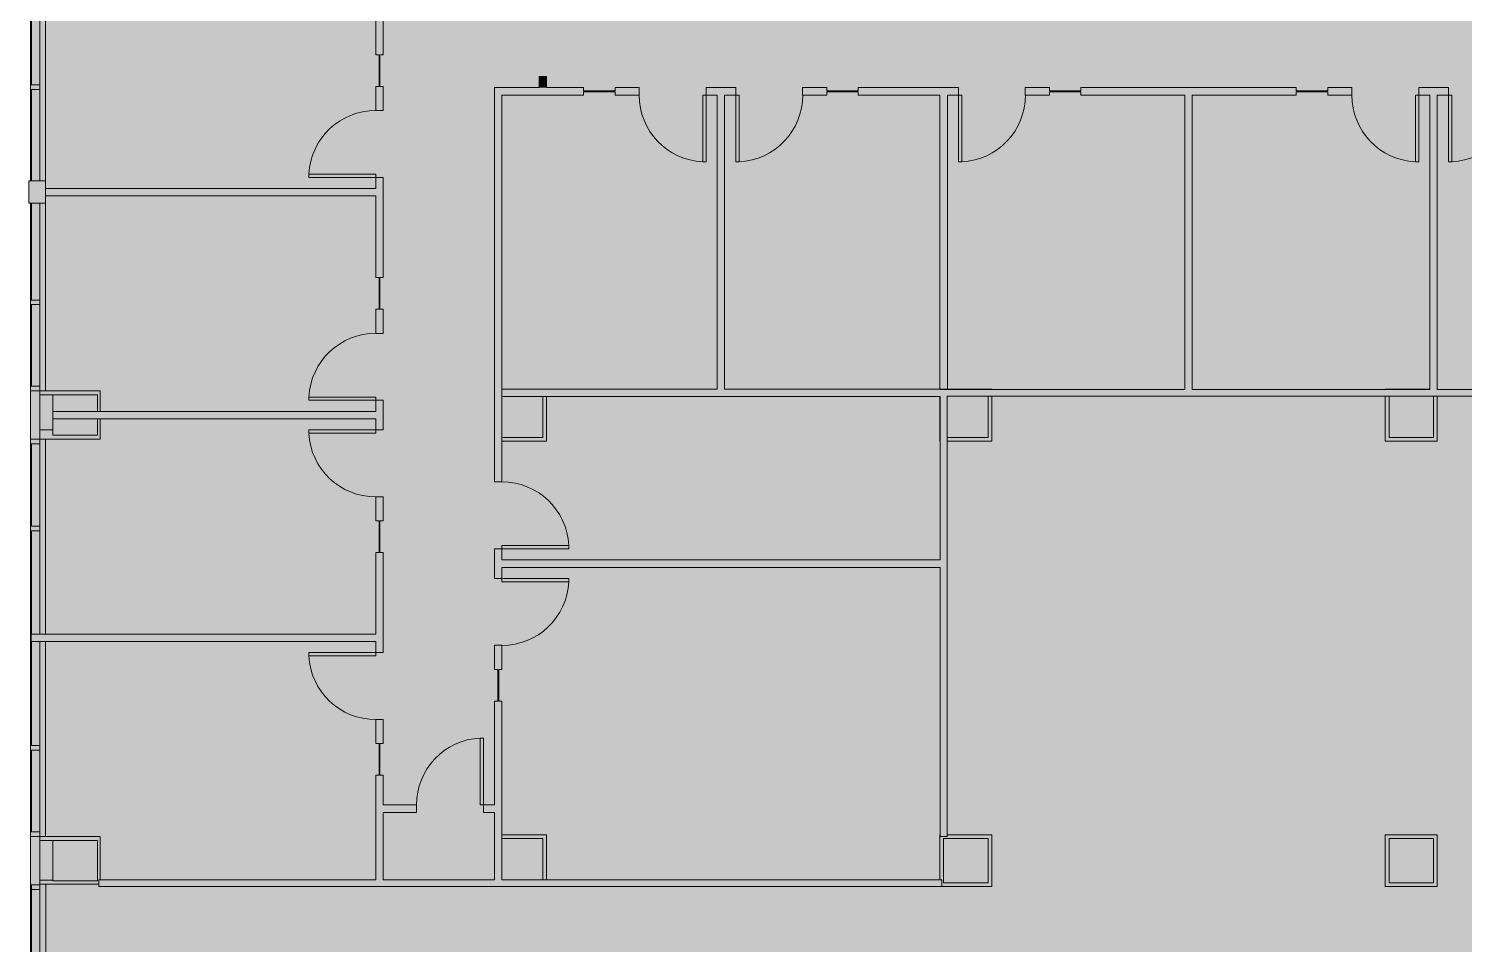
# Model space of a CAD drawing. Header units: inches. Extents: x 41 to 2820, y 110 to 1753.
# Drawn here: x 299 to 1072, y 723 to 1216 of the extents above; entities that cross this region are included whole.
import ezdxf

# ---------------------------------------------------------------- set-up
doc = ezdxf.new("R2010")
doc.units = ezdxf.units.IN
doc.header["$MEASUREMENT"] = 0
for name, color, linetype, lineweight in [('820 1st St NE_04_Clean_dwg', 8, 'Continuous', 9), ('A-DETL-GENF', 92, 'Continuous', 9), ('A-DOOR', 31, 'Continuous', 13), ('A-WALL', 113, 'Continuous', 13), ('A-WALL-PATT', 111, 'Continuous', 13), ('I-WALL', 2, 'Continuous', 13), ('IRF-COLUMN', 7, 'Continuous', 9), ('IRF-COLUMN-HATCH', 7, 'Continuous', 9), ('IRF-WALL-FULL-HT', 7, 'Continuous', 9), ('IRF-WALL-FULL-HT-HATCH', 7, 'Continuous', 9), ('IRF-WINDOW', 7, 'Continuous', 9)]:
    doc.layers.add(name, color=color, linetype=linetype, lineweight=lineweight)

# ---------------------------------------------------------------- blocks, each defined once
blk = doc.blocks.new('Single-Flush - 36_ x 96_-2566536-New Construction - Partition Plan')
at = {"layer": 'A-DOOR', "color": 250, "lineweight": 20}
for p, q in [((16.25, -2), (16.25, -38.02)), ((18, -2), (16.25, -2)), ((18, -2), (18, -38.02)), ((18, -38.02), (16.25, -38.02))]:
    blk.add_line(p, q, dxfattribs=at)
at = {"layer": 'A-DOOR', "lineweight": 9}
blk.add_arc((18, -2), 36.07, 180, 267.21884, dxfattribs=at)
blk = doc.blocks.new('Single-Flush - 36_ x 96_-2566598-New Construction - Partition Plan')
at = {"layer": 'A-DOOR', "color": 250, "lineweight": 20}
for p, q in [((16.25, 2), (16.25, 38.02)), ((18, 38.02), (16.25, 38.02)), ((18, 2), (18, 38.02)), ((18, 2), (16.25, 2))]:
    blk.add_line(p, q, dxfattribs=at)
at = {"layer": 'A-DOOR', "lineweight": 9}
blk.add_arc((18, 2), 36.07, 92.78116, 180, dxfattribs=at)
blk = doc.blocks.new('820 1st St NE_04_Clean_dwg-2391440-New Construction - Partition Plan')
at = {"layer": 'IRF-COLUMN-HATCH'}
h = blk.add_hatch(color=256, dxfattribs=at)
h.paths.add_polyline_path([(-1063.59, 997.21), (-1063.59, 1006.07), (-1087.59, 1006.07), (-1087.59, 997.21), (-1075.59, 997.21)], flags=0)
h.paths.add_polyline_path([(-1087.59, 1010.07), (-1063.59, 1010.07), (-1063.59, 1018.92), (-1087.59, 1018.92)], flags=0)
for points in [[(-823.59, 996.07), (-823.59, 1018.07), (-845.59, 1018.07), (-845.59, 996.07)], [(-583.59, 996.07), (-583.59, 1018.19), (-605.71, 1018.19), (-605.71, 996.07)], [(-343.59, 996.07), (-343.59, 1018.19), (-367.59, 1018.19), (-367.59, 996.07), (-345.59, 996.07)], [(-1075.59, 757.21), (-1063.59, 757.21), (-1063.59, 778.92), (-1087.59, 778.92), (-1087.59, 757.21)], [(-845.59, 757.82), (-823.59, 757.82), (-823.59, 780.07), (-845.59, 780.07), (-845.59, 758.07)], [(-607.59, 756.07), (-583.59, 756.07), (-583.59, 780.07), (-607.59, 780.07), (-607.59, 757.82)], [(-367.59, 756.07), (-343.59, 756.07), (-343.59, 780.07), (-367.59, 780.07), (-367.59, 756.49)]]:
    blk.add_hatch(color=256, dxfattribs=at).paths.add_polyline_path(points, flags=0)
at = {"layer": 'IRF-WALL-FULL-HT-HATCH'}
for points in [[(-1099.31, 1122.3), (-1091.59, 1122.3), (-1091.59, 1134.3), (-1100.59, 1134.3), (-1100.59, 1122.3), (-1099.59, 1122.3)], [(-1099.34, 995.07), (-1094.59, 995.07), (-1094.59, 1021.17), (-1099.59, 1021.17), (-1099.59, 995.07)], [(-1063.59, 1018.92), (-1062.09, 1018.92), (-1062.09, 1021.17), (-1094.59, 1021.17), (-1094.59, 1018.92), (-1087.59, 1018.92)], [(-845.59, 994.07), (-821.59, 994.07), (-821.59, 1018.07), (-823.59, 1018.07), (-823.59, 996.07), (-845.59, 996.07), (-845.59, 994.37)], [(-821.88, 757.82), (-821.59, 757.82), (-821.59, 782.07), (-845.59, 782.07), (-845.59, 780.07), (-823.59, 780.07), (-823.59, 757.82)], [(-1099.59, 755.07), (-1094.59, 755.07), (-1094.59, 781.17), (-1099.59, 781.17), (-1099.59, 755.32)], [(-1063.85, 755.32), (-1062.84, 755.32), (-1062.84, 757.82), (-1062.09, 757.82), (-1062.09, 781.17), (-1094.59, 781.17), (-1094.59, 778.92), (-1063.59, 778.92), (-1063.59, 757.21), (-1087.59, 757.21), (-1087.59, 757.57), (-1094.59, 757.57), (-1094.59, 755.32), (-1075.59, 755.32)]]:
    blk.add_hatch(color=256, dxfattribs=at).paths.add_polyline_path(points, flags=0)
h = blk.add_hatch(color=256, dxfattribs=at)
h.paths.add_polyline_path([(-583.59, 994.07), (-581.59, 994.07), (-581.59, 1018.19), (-583.59, 1018.19), (-583.59, 996.07), (-605.71, 996.07), (-605.71, 994.07)], flags=0)
h.paths.add_polyline_path([(-609.46, 994.07), (-609.46, 1018.07), (-609.59, 1018.07), (-609.59, 994.07)], flags=0)
h.paths.add_polyline_path([(-605.59, 1021.94), (-581.59, 1021.94), (-581.59, 1022.07), (-609.46, 1022.06), (-609.46, 1021.94), (-605.71, 1021.94)], flags=0)
h = blk.add_hatch(color=256, dxfattribs=at)
h.paths.add_polyline_path([(-357.59, 994.07), (-341.59, 994.07), (-341.59, 1018.19), (-343.59, 1018.19), (-343.59, 996.07), (-367.59, 996.07), (-367.59, 1018.19), (-369.59, 1018.19), (-369.59, 994.07), (-367.59, 994.07)], flags=0)
h.paths.add_polyline_path([(-367.59, 1021.94), (-345.59, 1021.94), (-345.59, 1022.07), (-369.59, 1022.07), (-369.59, 1021.94), (-367.96, 1021.94)], flags=0)
h = blk.add_hatch(color=256, dxfattribs=at)
h.paths.add_polyline_path([(-1082.34, 995.07), (-1062.09, 995.07), (-1062.09, 1006.07), (-1063.59, 1006.07), (-1063.59, 997.21), (-1087.59, 997.21), (-1087.59, 1000.07), (-1094.59, 1000.07), (-1094.59, 995.07), (-1087.59, 995.07)], flags=0)
h.paths.add_polyline_path([(-1062.09, 1010.07), (-1062.09, 1018.92), (-1063.59, 1018.92), (-1063.59, 1010.07), (-1062.36, 1010.07)], flags=0)
h = blk.add_hatch(color=256, dxfattribs=at)
h.paths.add_polyline_path([(-608.59, 754.07), (-581.59, 754.07), (-581.59, 782.07), (-605.71, 782.07), (-605.71, 781.07), (-609.46, 781.07), (-609.46, 782.07), (-609.59, 782.07), (-609.59, 757.82), (-608.59, 757.82), (-608.59, 754.14)], flags=0)
h.paths.add_polyline_path([(-605.07, 756.07), (-607.59, 756.07), (-607.59, 780.07), (-583.59, 780.07), (-583.59, 756.07)], flags=0)
h = blk.add_hatch(color=256, dxfattribs=at)
h.paths.add_polyline_path([(-369.59, 754.07), (-341.59, 754.07), (-341.59, 782.07), (-369.59, 782.07), (-369.59, 756.07)], flags=0)
h.paths.add_polyline_path([(-343.59, 756.07), (-367.59, 756.07), (-367.59, 780.07), (-343.59, 780.07), (-343.59, 756.49)], flags=0)
at = {"layer": 'IRF-COLUMN'}
for p, q in [((-1063.59, 1010.07), (-1063.59, 1018.92)), ((-367.59, 1018.19), (-367.59, 996.07))]:
    blk.add_line(p, q, dxfattribs=at)
at = {"layer": 'IRF-COLUMN', "flags": 128}
for points in [[(-1063.59, 1018.92), (-1087.59, 1018.92), (-1087.59, 1010.07)], [(-845.59, 996.07), (-823.59, 996.07), (-823.59, 1018.07)], [(-605.71, 996.07), (-583.59, 996.07), (-583.59, 1018.19)], [(-367.59, 996.07), (-343.59, 996.07), (-343.59, 1018.19)], [(-1087.59, 1006.07), (-1087.59, 997.21), (-1063.59, 997.21), (-1063.59, 1006.07)], [(-823.59, 757.82), (-823.59, 780.07), (-845.59, 780.07)]]:
    blk.add_lwpolyline(points, dxfattribs=at)
for points in [[(-1087.59, 778.92), (-1087.59, 757.21), (-1063.59, 757.21), (-1063.59, 778.92)], [(-607.59, 756.07), (-583.59, 756.07), (-583.59, 780.07), (-607.59, 780.07)], [(-367.59, 756.07), (-343.59, 756.07), (-343.59, 780.07), (-367.59, 780.07)]]:
    blk.add_lwpolyline(points, close=True, dxfattribs=at)
at = {"layer": 'IRF-WALL-FULL-HT'}
for p, q in [((-1096.84, 1122.3), (-1097.34, 1122.3)), ((-1094.59, 995.07), (-1094.59, 1021.17)), ((-1062.09, 1010.07), (-1062.09, 1021.17)), ((-581.59, 1022.07), (-605.59, 1022.07)), ((-581.59, 1021.94), (-581.59, 1022.07)), ((-1094.59, 1018.92), (-1087.59, 1018.92)), ((-1087.59, 1000.07), (-1094.59, 1000.07)), ((-821.59, 782.07), (-845.59, 782.07)), ((-821.59, 757.82), (-821.59, 782.07)), ((-581.59, 782.07), (-605.71, 782.07)), ((-1094.59, 778.92), (-1087.59, 778.92)), ((-1087.59, 757.57), (-1094.59, 757.57)), ((-1094.59, 755.32), (-1062.84, 755.32))]:
    blk.add_line(p, q, dxfattribs=at)
at = {"layer": 'IRF-WALL-FULL-HT', "flags": 128}
for points in [[(-1100.59, 1134.3), (-1100.59, 1122.3), (-1091.59, 1122.3), (-1091.59, 1126.12)], [(-1091.59, 1130.12), (-1091.59, 1134.3), (-1100.59, 1134.3)], [(-1062.09, 1021.17), (-1099.59, 1021.17), (-1099.59, 995.07), (-1075.59, 995.07), (-1062.09, 995.07), (-1062.09, 1006.07)], [(-345.59, 1022.07), (-369.59, 1022.07), (-369.59, 1021.94)], [(-845.59, 994.07), (-821.59, 994.07), (-821.59, 1018.07)], [(-609.59, 1018.07), (-609.59, 994.07), (-609.46, 994.07)], [(-605.71, 994.07), (-581.59, 994.07), (-581.59, 1018.19)], [(-369.59, 1018.19), (-369.59, 994.07), (-341.59, 994.07), (-341.59, 1018.19)], [(-609.46, 782.07), (-609.59, 782.07), (-609.59, 757.82)], [(-608.59, 754.07), (-581.59, 754.07), (-581.59, 782.07)], [(-1062.09, 757.82), (-1062.09, 781.17), (-1099.59, 781.17), (-1099.59, 755.07), (-1094.59, 755.07), (-1094.59, 780.05), (-1094.59, 781.17)]]:
    blk.add_lwpolyline(points, dxfattribs=at)
blk.add_lwpolyline([(-341.59, 782.07), (-369.59, 782.07), (-369.59, 754.07), (-341.59, 754.07)], close=True, dxfattribs=at)
at = {"layer": 'IRF-WINDOW'}
for p, q in [((-1099.08, 1232.57), (-1099.08, 1186.04)), ((-1091.59, 1130.12), (-1091.59, 1235.07)), ((-1099.08, 1183.54), (-1099.08, 1134.3)), ((-1097.34, 1186.04), (-1096.84, 1186.04)), ((-1096.84, 1183.54), (-1097.34, 1183.54)), ((-1099.08, 1122.3), (-1099.08, 1070.07)), ((-1094.59, 1023.67), (-1094.59, 1122.3)), ((-1091.59, 1021.17), (-1091.59, 1126.12)), ((-1099.08, 1067.57), (-1099.08, 1023.67)), ((-1097.34, 1070.07), (-1096.84, 1070.07)), ((-1096.84, 1067.57), (-1097.34, 1067.57)), ((-1097.34, 1023.67), (-1096.84, 1023.67)), ((-1099.08, 992.57), (-1099.08, 948.32)), ((-1096.84, 992.57), (-1097.34, 992.57)), ((-1091.59, 890.12), (-1091.59, 995.07)), ((-1097.34, 948.32), (-1096.84, 948.32)), ((-1096.84, 945.82), (-1097.34, 945.82)), ((-1099.08, 886.12), (-1099.08, 830.07)), ((-1094.59, 830.07), (-1094.59, 886.12)), ((-1091.59, 781.17), (-1091.59, 886.12)), ((-1097.34, 830.07), (-1096.84, 830.07)), ((-1099.08, 827.57), (-1099.08, 783.67)), ((-1096.84, 827.57), (-1097.34, 827.57)), ((-1094.59, 783.67), (-1094.59, 827.57)), ((-1097.34, 783.67), (-1096.84, 783.67)), ((-1099.59, 752.57), (-1094.59, 752.57)), ((-1099.09, 708.32), (-1099.09, 755.07)), ((-1091.31, 540.51), (-1091.31, 755.32))]:
    blk.add_line(p, q, dxfattribs=at)
at = {"layer": 'IRF-WINDOW', "flags": 128}
for points in [[(-1099.59, 1134.3), (-1099.59, 1232.57), (-1099.59, 1235.07)], [(-1094.59, 1134.3), (-1094.59, 1232.57), (-1099.59, 1232.57)], [(-1099.59, 1023.67), (-1099.59, 1021.17), (-1094.59, 1021.17), (-1094.59, 1023.67), (-1099.59, 1023.67), (-1099.59, 1122.3)], [(-1094.59, 992.57), (-1094.59, 995.07), (-1099.59, 995.07), (-1099.59, 992.57), (-1099.59, 948.32), (-1099.59, 945.82), (-1094.59, 945.82), (-1094.59, 948.32), (-1099.59, 948.32)], [(-1094.59, 948.32), (-1094.59, 992.57), (-1099.59, 992.57)], [(-1099.59, 830.07), (-1094.59, 830.07), (-1094.59, 827.57), (-1099.59, 827.57), (-1099.59, 830.07), (-1099.59, 894.3), (-1099.59, 945.82)], [(-1099.08, 945.82), (-1099.08, 894.3), (-1099.08, 890.12)], [(-1094.59, 890.12), (-1094.59, 894.3), (-1094.59, 945.82)], [(-1099.59, 783.67), (-1099.59, 781.17), (-1094.59, 781.17), (-1094.59, 783.67), (-1099.59, 783.67), (-1099.59, 827.57)], [(-1094.59, 654.3), (-1094.59, 755.07), (-1099.59, 755.07), (-1099.59, 654.3)]]:
    blk.add_lwpolyline(points, dxfattribs=at)
for points in [[(-1099.59, 1186.04), (-1099.59, 1183.54), (-1094.59, 1183.54), (-1094.59, 1186.04)], [(-1099.59, 1070.07), (-1099.59, 1067.57), (-1094.59, 1067.57), (-1094.59, 1070.07)]]:
    blk.add_lwpolyline(points, close=True, dxfattribs=at)

msp = doc.modelspace()

# ---------------------------------------------------------------- hatches: boundary and pattern name
at = {"layer": 'A-DETL-GENF'}
h = msp.add_hatch(color=9, dxfattribs=at)
h.paths.add_polyline_path([(1003.29, 111.26), (1030.62, 111.26), (1030.62, 149.72), (1041.75, 149.72), (1041.75, 514.07), (1027.75, 514.07), (1027.75, 546.01), (1041.75, 546.01), (1041.75, 695.99), (1329.75, 695.99), (1329.75, 756.49), (1208.75, 756.49), (1208.75, 764.49), (1184.75, 764.49), (1184.75, 756.49), (1166.3, 756.49), (1166.3, 776.24), (1199.8, 776.24), (1199.8, 865.24), (1172.8, 865.24), (1172.8, 1018.19), (1057.75, 1018.19), (1057.75, 994.07), (1029.75, 994.07), (1029.75, 1018.19), (817.75, 1018.19), (817.75, 994.07), (793.62, 994.07), (793.62, 782.07), (817.75, 782.07), (817.75, 754.07), (336.5, 754.07), (336.5, 755.32), (304.75, 755.32), (304.75, 755.07), (300.02, 755.07), (300.02, 540.51), (327.23, 540.51), (342.96, 524.78), (316.75, 498.57), (314.7, 500.62), (314.7, 458.62), (501.2, 272.12), (538.2, 272.12), (534.92, 275.4), (563.63, 304.11), (577.51, 290.23), (577.51, 258.66), (551.66, 258.66), (551.8, 258.52), (790.78, 258.52), (790.78, 300.82), (817, 300.82), (817, 259.53), (806.39, 248.93), (944.06, 111.26), (1000.65, 111.26)], flags=0)
h.paths.add_polyline_path([(806.39, 256), (812, 261.6), (812, 276.07), (795.78, 276.07), (795.78, 263.52), (798.87, 263.52), (804.26, 258.13)], flags=0)
h.paths.add_polyline_path([(551.75, 265.64), (551.75, 285.15), (541.99, 275.4), (550.93, 266.46)], flags=0)
h.paths.add_polyline_path([(563.63, 286.82), (573.85, 286.82), (563.63, 297.04), (553.41, 286.82), (555.65, 286.82)], flags=0)
h.paths.add_polyline_path([(316.75, 505.64), (327.17, 516.07), (306.32, 516.07), (314.98, 507.41)], flags=0)
h.paths.add_polyline_path([(577.51, 514.07), (549.75, 514.07), (549.75, 542.07), (577.75, 542.07), (577.75, 514.07)], flags=0)
h.paths.add_polyline_path([(796.8, 516.07), (787.75, 516.07), (787.75, 546.07), (851.75, 546.07), (851.75, 516.07), (814.75, 516.07)], flags=0)
h.paths.add_polyline_path([(327.75, 516.64), (335.89, 524.78), (327.75, 532.92), (327.75, 522.05)], flags=0)
h.paths.add_polyline_path([(831.56, 519.07), (848.75, 519.07), (848.75, 543.07), (790.75, 543.07), (790.75, 519.07), (794.53, 519.07), (794.53, 540.07), (815.75, 540.07), (815.75, 519.07), (824.75, 519.07)], flags=0)
h.paths.add_polyline_path([(1029.75, 754.07), (1029.75, 782.07), (1057.75, 782.07), (1057.75, 754.07), (1031.75, 754.07)], flags=0)
h.paths.add_polyline_path([(2087.15, 755.49), (2099.75, 755.49), (2099.75, 764.49), (2075.75, 764.49), (2075.75, 755.49), (2085.82, 755.49)], flags=0)
h.paths.add_polyline_path([(2057.75, 755.49), (2057.75, 763.49), (2071.75, 763.49), (2071.75, 768.49), (2104.75, 768.49), (2104.75, 965.49), (2019.75, 965.49), (2019.75, 763.49), (2021.75, 763.49), (2021.75, 755.49)], flags=0)
h.paths.add_polyline_path([(1993.5, 755.49), (2005.75, 755.49), (2005.75, 760.49), (2011.75, 760.49), (2011.75, 947.23), (1991.75, 947.23), (1991.75, 971.23), (2011.75, 971.23), (2011.75, 1012.49), (1821.75, 1012.49), (1821.75, 816.07), (1963.75, 816.07), (1963.75, 760.49), (1969.75, 760.49), (1969.75, 755.49), (1989.75, 755.49)], flags=0)
h.paths.add_polyline_path([(1895.75, 755.49), (1895.75, 760.49), (1958.75, 760.49), (1958.75, 811.07), (1821.75, 811.07), (1821.75, 760.49), (1859.75, 760.49), (1859.75, 755.49)], flags=0)
h.paths.add_polyline_path([(1431.8, 756.49), (1431.8, 762.49), (1434.8, 762.49), (1434.8, 780.49), (1463, 780.49), (1463, 874.6), (1374.8, 874.6), (1374.8, 898.6), (1346.8, 898.6), (1346.8, 924.6), (1230.8, 924.6), (1230.8, 892.6), (1214.75, 892.6), (1214.75, 783.49), (1253.75, 783.49), (1253.75, 775.49), (1379.75, 775.49), (1379.75, 837.07), (1385.75, 837.07), (1385.75, 762.49), (1395.8, 762.49), (1395.8, 756.49)], flags=0)
h.paths.add_polyline_path([(1440.8, 756.49), (1463, 756.49), (1463, 774.49), (1440.8, 774.49), (1440.8, 762.49)], flags=0)
h.paths.add_polyline_path([(311.75, 757.57), (311.75, 778.92), (304.75, 778.92), (304.75, 757.57)], flags=0)
h.paths.add_polyline_path([(577.75, 757.82), (789.75, 757.82), (789.75, 782.07), (789.87, 782.07), (789.87, 926.07), (553.75, 926.07), (553.75, 920.07), (549.75, 920.07), (549.75, 936.07), (553.75, 936.07), (553.75, 930.07), (789.87, 930.07), (789.87, 994.07), (789.75, 994.07), (789.75, 1018.07), (577.75, 1018.07), (577.75, 994.07), (553.75, 994.07), (553.75, 972.07), (549.75, 972.07), (549.75, 1184.49), (573.75, 1184.49), (573.75, 1190.49), (577.75, 1190.49), (577.75, 1184.49), (597.75, 1184.49), (597.75, 1182.74), (614.75, 1182.74), (614.75, 1184.49), (627.75, 1184.49), (627.75, 1180.49), (614.75, 1180.49), (614.75, 1182.24), (597.75, 1182.24), (597.75, 1180.49), (553.75, 1180.49), (553.75, 1022.07), (669.75, 1022.07), (669.75, 1180.49), (663.75, 1180.49), (663.75, 1184.49), (679.75, 1184.49), (679.75, 1180.49), (673.75, 1180.49), (673.75, 1022.07), (789.75, 1022.07), (789.75, 1180.49), (745.75, 1180.49), (745.75, 1182.24), (728.75, 1182.24), (728.75, 1180.49), (715.75, 1180.49), (715.75, 1184.49), (728.75, 1184.49), (728.75, 1182.74), (745.75, 1182.74), (745.75, 1184.49), (799.75, 1184.49), (799.75, 1180.49), (793.75, 1180.49), (793.75, 1022.07), (817.75, 1022.07), (817.75, 1021.94), (921.75, 1021.94), (921.75, 1180.49), (865.75, 1180.49), (865.75, 1182.24), (848.75, 1182.24), (848.75, 1180.49), (835.75, 1180.49), (835.75, 1184.49), (848.75, 1184.49), (848.75, 1182.74), (865.75, 1182.74), (865.75, 1184.49), (981.75, 1184.49), (981.75, 1182.74), (998.75, 1182.74), (998.75, 1184.49), (1011.75, 1184.49), (1011.75, 1180.49), (998.75, 1180.49), (998.75, 1182.24), (981.75, 1182.24), (981.75, 1180.49), (925.75, 1180.49), (925.75, 1021.94), (1029.75, 1021.94), (1029.75, 1022.07), (1053.75, 1022.07), (1053.75, 1180.49), (1047.75, 1180.49), (1047.75, 1184.49), (1063.75, 1184.49), (1063.75, 1180.49), (1057.75, 1180.49), (1057.75, 1021.94), (1172.8, 1021.94), (1172.8, 1180.49), (1129.75, 1180.49), (1129.75, 1182.24), (1112.75, 1182.24), (1112.75, 1180.49), (1099.75, 1180.49), (1099.75, 1184.49), (1112.75, 1184.49), (1112.75, 1182.74), (1129.75, 1182.74), (1129.75, 1184.49), (1172.8, 1184.49), (1172.83, 1260.49), (1269.75, 1260.49), (1269.75, 1405.07), (1293.75, 1405.07), (1293.75, 1472.07), (1269.75, 1472.07), (1269.75, 1502.07), (1297.75, 1502.07), (1297.75, 1405.07), (1327.75, 1405.07), (1327.75, 1401.07), (1273.75, 1401.07), (1273.75, 1260.49), (1369.75, 1260.49), (1369.75, 1401.07), (1363.75, 1401.07), (1363.75, 1405.07), (1369.75, 1405.07), (1369.75, 1456.07), (1373.75, 1456.07), (1373.75, 1381.28), (1532.6, 1381.28), (1532.6, 1474.07), (1509.75, 1474.07), (1509.75, 1498.07), (1373.75, 1498.07), (1373.75, 1492.07), (1369.75, 1492.07), (1369.75, 1502.07), (1532.6, 1502.07), (1532.6, 1562.07), (1526.6, 1562.07), (1526.6, 1566.07), (1532.6, 1566.07), (1532.6, 1715.07), (1510.6, 1715.07), (1510.6, 1747.07), (1510.77, 1747.07), (1510.77, 1752.07), (1409.72, 1752.07), (1409.72, 1746.07), (1397.72, 1746.07), (1397.72, 1752.07), (1295.89, 1752.07), (1295.86, 1724.32), (1283.35, 1711.8), (1282.91, 1712.16), (1281.75, 1713.4), (1281.75, 1566.07), (1329.72, 1566.07), (1329.72, 1564.32), (1346.72, 1564.32), (1346.72, 1566.07), (1359.72, 1566.07), (1359.72, 1562.07), (1346.72, 1562.07), (1346.72, 1563.82), (1329.72, 1563.82), (1329.72, 1562.07), (1277.75, 1562.07), (1277.75, 1715.07), (1280.08, 1715.07), (1259.05, 1736.09), (1196.82, 1673.86), (1202.48, 1668.2), (1193.99, 1659.72), (1188.33, 1665.38), (1119.04, 1596.08), (1124.69, 1590.42), (1116.21, 1581.94), (1110.55, 1587.59), (1051.16, 1528.2), (1054.69, 1524.66), (1044.79, 1514.76), (1062.8, 1496.75), (1062.8, 1473.07), (1029.77, 1473.07), (1029.77, 1260.49), (1057.75, 1260.49), (1057.75, 1232.49), (1025.77, 1232.49), (1025.77, 1311.07), (988.75, 1311.07), (988.75, 1312.82), (971.75, 1312.82), (971.75, 1311.07), (958.75, 1311.07), (958.75, 1315.07), (971.75, 1315.07), (971.75, 1313.32), (988.75, 1313.32), (988.75, 1315.07), (1025.77, 1315.07), (1025.77, 1507.07), (1012.75, 1507.07), (1012.75, 1511.57), (920.75, 1511.57), (920.75, 1504.07), (916.75, 1504.07), (916.75, 1315.07), (922.75, 1315.07), (922.75, 1311.07), (877.6, 1311.07), (877.6, 1312.82), (860.6, 1312.82), (860.6, 1311.07), (847.6, 1311.07), (847.6, 1315.07), (860.6, 1315.07), (860.6, 1313.32), (877.6, 1313.32), (877.6, 1315.07), (912.75, 1315.07), (912.75, 1504.07), (908.75, 1504.07), (908.75, 1511.57), (816.75, 1511.57), (816.75, 1507.07), (816.6, 1507.07), (816.6, 1475.07), (805.6, 1475.07), (805.6, 1315.07), (811.6, 1315.07), (811.6, 1311.07), (795.6, 1311.07), (795.6, 1315.07), (801.6, 1315.07), (801.6, 1475.07), (790.6, 1475.07), (790.6, 1507.07), (790.66, 1507.07), (790.66, 1511.57), (689.7, 1511.57), (689.7, 1504.07), (686, 1504.07), (686, 1315.07), (729.6, 1315.07), (729.6, 1313.32), (746.6, 1313.32), (746.6, 1315.07), (759.6, 1315.07), (759.6, 1311.07), (746.6, 1311.07), (746.6, 1312.82), (729.6, 1312.82), (729.6, 1311.07), (676, 1311.07), (676, 1315.07), (682, 1315.07), (682, 1504.07), (677.7, 1504.07), (677.7, 1511.57), (577.39, 1511.57), (577.39, 1482.07), (551.96, 1482.07), (551.96, 1315.07), (610, 1315.07), (610, 1313.32), (627, 1313.32), (627, 1315.07), (640, 1315.07), (640, 1311.07), (627, 1311.07), (627, 1312.82), (610, 1312.82), (610, 1311.07), (577.75, 1311.07), (577.75, 1226.49), (573.75, 1226.49), (573.75, 1234.07), (549.75, 1234.07), (549.75, 1258.07), (541.96, 1258.07), (541.96, 1262.07), (547.96, 1262.07), (547.96, 1482.07), (535.92, 1494.1), (468.04, 1426.22), (473.88, 1420.38), (465.39, 1411.9), (459.56, 1417.73), (392.38, 1350.56), (398.22, 1344.72), (389.73, 1336.24), (383.9, 1342.07), (316.72, 1274.9), (320.26, 1271.36), (321.01, 1272.12), (331.06, 1262.07), (505.96, 1262.07), (505.96, 1258.07), (489.75, 1258.07), (489.75, 1202.12), (488, 1202.12), (488, 1185.12), (489.75, 1185.12), (489.75, 1172.12), (485.75, 1172.12), (485.75, 1185.12), (487.5, 1185.12), (487.5, 1202.12), (485.75, 1202.12), (485.75, 1258.07), (333.75, 1258.07), (333.75, 1235.07), (300.02, 1235.07), (300.02, 1134.3), (307.75, 1134.3), (307.75, 1130.12), (485.75, 1130.12), (485.75, 1136.12), (489.75, 1136.12), (489.75, 1082.12), (488, 1082.12), (488, 1065.12), (489.75, 1065.12), (489.75, 1052.07), (485.75, 1052.07), (485.75, 1065.12), (487.5, 1065.12), (487.5, 1082.12), (485.75, 1082.12), (485.75, 1126.12), (307.75, 1126.12), (307.75, 1122.3), (300.02, 1122.3), (300.02, 1021.17), (337.25, 1021.17), (337.25, 1010.07), (485.75, 1010.07), (485.75, 1016.07), (489.75, 1016.07), (489.75, 1000.07), (485.75, 1000.07), (485.75, 1006.07), (337.25, 1006.07), (337.25, 995.07), (300.02, 995.07), (300.02, 890.12), (485.75, 890.12), (485.75, 934.12), (487.5, 934.12), (487.5, 951.12), (485.75, 951.12), (485.75, 964.07), (489.75, 964.07), (489.75, 951.12), (488, 951.12), (488, 934.12), (489.75, 934.12), (489.75, 880.12), (485.75, 880.12), (485.75, 886.12), (300.02, 886.12), (300.02, 781.17), (337.25, 781.17), (337.25, 757.82), (485.75, 757.82), (485.75, 814.12), (487.5, 814.12), (487.5, 831.12), (485.75, 831.12), (485.75, 844.12), (489.75, 844.12), (489.75, 831.12), (488, 831.12), (488, 814.12), (489.75, 814.12), (489.75, 798.07), (507.75, 798.07), (507.75, 794.07), (489.75, 794.07), (489.75, 757.82), (549.75, 757.82), (549.75, 794.07), (543.75, 794.07), (543.75, 798.07), (549.75, 798.07), (549.75, 854.07), (551.5, 854.07), (551.5, 871.07), (549.75, 871.07), (549.75, 884.07), (553.75, 884.07), (553.75, 871.07), (552, 871.07), (552, 854.07), (553.75, 854.07), (553.75, 782.07), (577.75, 782.07), (577.75, 780.07)], flags=0)
h.paths.add_polyline_path([(1170.3, 761.49), (1180.75, 761.49), (1180.75, 768.49), (1208.75, 768.49), (1208.75, 865.24), (1203.8, 865.24), (1203.8, 772.24), (1170.3, 772.24), (1170.3, 762.49)], flags=0)
h.paths.add_polyline_path([(1277.85, 762.49), (1379.75, 762.49), (1379.75, 769.49), (1247.75, 769.49), (1247.75, 777.49), (1214.75, 777.49), (1214.75, 762.49), (1253.75, 762.49)], flags=0)
h.paths.add_polyline_path([(1471, 763.49), (1562.75, 763.49), (1562.75, 794.07), (1570.75, 794.07), (1570.75, 846.07), (1562.75, 846.07), (1562.75, 868.07), (1471, 868.07)], flags=0)
h.paths.add_polyline_path([(1722.75, 763.49), (1813.75, 763.49), (1813.75, 868.07), (1722.75, 868.07), (1722.75, 846.07), (1714.75, 846.07), (1714.75, 794.07), (1722.75, 794.07)], flags=0)
h.paths.add_polyline_path([(1208.75, 871.24), (1208.75, 898.6), (1224.8, 898.6), (1224.8, 903.6), (1178.8, 903.6), (1178.8, 871.24)], flags=0)
h.paths.add_polyline_path([(1813.75, 876.07), (1813.75, 971.99), (1722.75, 971.99), (1722.75, 947.36), (1714.75, 947.36), (1714.75, 895.36), (1722.75, 895.36), (1722.75, 876.07)], flags=0)
h.paths.add_polyline_path([(1474, 876.07), (1562.75, 876.07), (1562.75, 895.36), (1570.75, 895.36), (1570.75, 947.36), (1562.75, 947.36), (1562.75, 974.07), (1474, 974.07), (1474, 880.6)], flags=0)
h.paths.add_polyline_path([(1397.72, 880.6), (1466, 880.6), (1466, 1130.49), (1319, 1130.49), (1319, 1190.49), (1315.9, 1190.49), (1315.9, 1196.49), (1279.9, 1196.49), (1279.9, 1190.49), (1276.8, 1190.49), (1276.8, 940.6), (1380.8, 940.6), (1380.8, 880.6), (1395.8, 880.6)], flags=0)
h.paths.add_polyline_path([(1374.8, 904.6), (1374.8, 934.6), (1230.8, 934.6), (1230.8, 930.6), (1352.8, 930.6), (1352.8, 904.6), (1372.75, 904.6)], flags=0)
h.paths.add_polyline_path([(1180.8, 911.6), (1224.8, 911.6), (1224.8, 940.6), (1268.8, 940.6), (1268.8, 978.07), (1178.8, 978.07), (1178.8, 911.6)], flags=0)
h.paths.add_polyline_path([(2016.75, 973.49), (2106.75, 973.49), (2106.75, 1051.49), (2058.75, 1051.49), (2058.75, 1012.49), (2016.75, 1012.49)], flags=0)
h.paths.add_polyline_path([(1722.75, 979.99), (1813.75, 979.99), (1813.75, 1080.07), (1722.75, 1080.07), (1722.75, 1055.36), (1714.75, 1055.36), (1714.75, 1003.36), (1722.75, 1003.36)], flags=0)
h.paths.add_polyline_path([(1474, 982.07), (1562.75, 982.07), (1562.75, 1003.36), (1570.75, 1003.36), (1570.75, 1055.36), (1562.75, 1055.36), (1562.75, 1080.07), (1474, 1080.07), (1474, 1019.87)], flags=0)
h.paths.add_polyline_path([(1180.8, 986.07), (1268.8, 986.07), (1268.8, 1190.49), (1265.8, 1190.49), (1265.8, 1196.49), (1229.8, 1196.49), (1229.8, 1190.49), (1207.8, 1190.49), (1207.8, 1184.49), (1188.3, 1184.49), (1188.3, 1150.99), (1180.8, 1150.99), (1180.8, 1017.93)], flags=0)
h.paths.add_polyline_path([(311.75, 1000.07), (311.75, 1018.92), (304.75, 1018.92), (304.75, 1000.07)], flags=0)
h.paths.add_polyline_path([(1990, 1018.49), (2052.75, 1018.49), (2052.75, 1022.24), (1990, 1022.24), (1990, 1046.24), (1970.25, 1046.24), (1970.25, 1022.24), (1842.25, 1022.24), (1842.25, 1046.24), (1821.75, 1046.24), (1821.75, 1018.49), (1970.25, 1018.49)], flags=0)
h.paths.add_polyline_path([(2052.75, 1027.24), (2052.75, 1175.99), (1930.25, 1175.99), (1930.25, 1107.99), (1863.75, 1107.99), (1863.75, 1112.99), (1884.75, 1112.99), (1884.75, 1118.99), (1889.75, 1118.99), (1889.75, 1112.99), (1925.25, 1112.99), (1925.25, 1175.49), (1889.75, 1175.49), (1889.75, 1142.99), (1884.75, 1142.99), (1884.75, 1190.49), (1880.75, 1190.49), (1880.75, 1196.49), (1844.75, 1196.49), (1844.75, 1190.49), (1821.75, 1190.49), (1821.75, 1112.99), (1827.75, 1112.99), (1827.75, 1107.99), (1821.75, 1107.99), (1821.75, 1051.24), (1847.25, 1051.24), (1847.25, 1027.24), (1965.25, 1027.24), (1965.25, 1051.24), (1995, 1051.24), (1995, 1027.24), (2019.75, 1027.24)], flags=0)
h.paths.add_polyline_path([(2058.75, 1057.49), (2106.75, 1057.49), (2106.75, 1074.49), (2058.75, 1074.49)], flags=0)
h.paths.add_polyline_path([(1807.18, 1088.07), (1813.75, 1088.07), (1813.75, 1188.49), (1722.75, 1188.49), (1722.75, 1156.26), (1714.75, 1156.26), (1714.75, 1104.26), (1722.75, 1104.26), (1722.75, 1088.07)], flags=0)
h.paths.add_polyline_path([(1474, 1088.07), (1562.75, 1088.07), (1562.75, 1104.26), (1570.75, 1104.26), (1570.75, 1156.26), (1562.75, 1156.26), (1562.75, 1188.49), (1474, 1188.49)], flags=0)
h.paths.add_polyline_path([(1448, 1136.49), (1448, 1190.49), (1430, 1190.49), (1430, 1196.49), (1394, 1196.49), (1394, 1190.49), (1325, 1190.49), (1325, 1136.49), (1373.75, 1136.49)], flags=0)
h.paths.add_polyline_path([(1466, 1136.49), (1466, 1190.49), (1454, 1190.49), (1454, 1136.49)], flags=0)
h.paths.add_polyline_path([(1180.8, 1155.99), (1183.3, 1155.99), (1183.3, 1184.49), (1180.8, 1184.49), (1180.8, 1158.49)], flags=0)
h.paths.add_polyline_path([(2010.97, 1180.99), (2052.75, 1180.99), (2052.75, 1190.49), (1923.75, 1190.49), (1923.75, 1181.49), (1925.25, 1181.49), (1925.25, 1180.99)], flags=0)
h.paths.add_polyline_path([(1917.75, 1181.49), (1917.75, 1196.49), (1890.75, 1196.49), (1890.75, 1181.49), (1910.18, 1181.49)], flags=0)
h.paths.add_polyline_path([(2061.75, 1182.49), (2079.75, 1182.49), (2079.75, 1196.49), (2061.75, 1196.49), (2061.75, 1192.49), (2058.75, 1192.49), (2058.75, 1182.49)], flags=0)
h.paths.add_polyline_path([(1203.8, 1188.49), (1203.8, 1196.49), (1185.8, 1196.49), (1185.8, 1188.49), (1188.3, 1188.49)], flags=0)
h.paths.add_polyline_path([(789.75, 1234.07), (789.75, 1262.07), (846.75, 1262.07), (846.75, 1234.07), (789.87, 1234.07)], flags=0)
h.paths.add_polyline_path([(835.75, 1237.07), (843.75, 1237.07), (843.75, 1259.07), (817.75, 1259.07), (817.75, 1237.07)], flags=0)
h.paths.add_polyline_path([(1527.93, 1260.49), (1532.6, 1260.49), (1532.6, 1377.28), (1373.75, 1377.28), (1373.75, 1260.49), (1524.18, 1260.49)], flags=0)
h.paths.add_polyline_path([(573.75, 1262.07), (573.75, 1311.07), (551.96, 1311.07), (551.96, 1262.07)], flags=0)
h.paths.add_polyline_path([(1031.05, 1477.07), (1032.85, 1477.07), (1032.85, 1500.07), (1053.83, 1500.07), (1041.96, 1511.93), (1037.09, 1507.07), (1031.05, 1507.07), (1031.05, 1477.29)], flags=0)
h.paths.add_polyline_path([(1054.35, 1477.07), (1054.75, 1477.07), (1054.75, 1499.15), (1054.35, 1499.55), (1054.35, 1481.52)], flags=0)
h.paths.add_polyline_path([(1057.75, 1477.07), (1058.8, 1477.07), (1058.8, 1495.09), (1057.75, 1496.15), (1057.75, 1478.12)], flags=0)
h.paths.add_polyline_path([(792.85, 1500.07), (814.35, 1500.07), (814.35, 1507.07), (792.85, 1507.07)], flags=0)
h.paths.add_polyline_path([(1477.6, 1562.07), (1477.6, 1563.82), (1460.6, 1563.82), (1460.6, 1562.07), (1395.72, 1562.07), (1395.72, 1566.07), (1401.72, 1566.07), (1401.72, 1745.57), (1405.72, 1745.57), (1405.72, 1566.07), (1460.6, 1566.07), (1460.6, 1564.32), (1477.6, 1564.32), (1477.6, 1566.07), (1490.6, 1566.07), (1490.6, 1562.07)], flags=0)
h.paths.add_polyline_path([(1283.35, 1716.04), (1291.62, 1724.32), (1275.07, 1724.32), (1281.75, 1717.64)], flags=0)
h.paths.add_polyline_path([(1271.75, 1727.64), (1271.75, 1741.72), (1264.71, 1734.68), (1270.26, 1729.13)], flags=0)
h.paths.add_polyline_path([(1532.4, 1740.07), (1532.6, 1740.07), (1532.6, 1747.07), (1512.85, 1747.07), (1512.85, 1740.07), (1524.18, 1740.07)], flags=0)
at = {"layer": 'A-WALL-PATT'}
for points in [[(485.75, 1202.12), (489.75, 1202.12), (489.75, 1258.07), (485.75, 1258.07)], [(488, 1185.12), (488, 1202.12), (487.5, 1202.12), (487.5, 1185.12)], [(584.85, 1180.49), (597.75, 1180.49), (597.75, 1184.49), (553.75, 1184.49), (553.75, 1180.49)], [(573.75, 1184.49), (577.75, 1184.49), (577.75, 1190.49), (573.75, 1190.49), (573.75, 1184.84)], [(925.75, 1180.49), (981.75, 1180.49), (981.75, 1184.49), (865.75, 1184.49), (865.75, 1180.49), (921.75, 1180.49)], [(614.75, 1182.24), (614.75, 1182.74), (597.75, 1182.74), (597.75, 1182.24), (611.03, 1182.24)], [(673.75, 1022.07), (673.75, 1180.49), (669.75, 1180.49), (669.75, 1022.07)], [(745.75, 1182.24), (745.75, 1182.74), (728.75, 1182.74), (728.75, 1182.24)], [(789.87, 1022.07), (793.75, 1022.07), (793.75, 1180.49), (789.75, 1180.49), (789.75, 1022.07)], [(862.05, 1182.24), (865.75, 1182.24), (865.75, 1182.74), (848.75, 1182.74), (848.75, 1182.24)], [(921.75, 1021.94), (925.75, 1021.94), (925.75, 1180.49), (921.75, 1180.49), (921.75, 1087.37)], [(995.03, 1182.24), (998.75, 1182.24), (998.75, 1182.74), (981.75, 1182.74), (981.75, 1182.24)], [(1053.75, 1021.94), (1057.75, 1021.94), (1057.75, 1180.49), (1053.75, 1180.49), (1053.75, 1087.37)], [(446.25, 1126.12), (485.75, 1126.12), (485.75, 1130.12), (307.75, 1130.12), (307.75, 1126.12)], [(487.5, 1065.12), (488, 1065.12), (488, 1082.12), (487.5, 1082.12), (487.5, 1068.85)], [(723.45, 1018.07), (789.87, 1018.07), (789.87, 1022.07), (553.75, 1022.07), (553.75, 1018.07)], [(793.62, 781.07), (793.62, 1021.94), (789.87, 1021.94), (789.87, 781.07), (790.75, 781.07)], [(1172.8, 1018.19), (1172.8, 1021.94), (793.62, 1021.94), (793.62, 1018.19), (1000.65, 1018.19)], [(485.75, 1006.07), (485.75, 1010.07), (311.75, 1010.07), (311.75, 1006.07), (446.25, 1006.07)], [(487.5, 934.12), (488, 934.12), (488, 951.12), (487.5, 951.12), (487.5, 947.42)], [(789.87, 926.07), (789.87, 930.07), (553.75, 930.07), (553.75, 926.07), (723.45, 926.07)], [(336.5, 886.12), (485.75, 886.12), (485.75, 890.12), (300, 890.12), (300, 886.12)], [(552, 854.07), (552, 871.07), (551.5, 871.07), (551.5, 854.07)], [(549.75, 757.82), (553.75, 757.82), (553.75, 854.07), (549.75, 854.07), (549.75, 794.07)], [(487.5, 814.12), (488, 814.12), (488, 831.12), (487.5, 831.12), (487.5, 827.41)], [(489.75, 757.82), (489.75, 814.12), (485.75, 814.12), (485.75, 757.82)], [(723.45, 754.07), (790.75, 754.07), (790.75, 757.82), (336.5, 757.82), (336.5, 754.07), (446.25, 754.07)]]:
    msp.add_hatch(color=8, dxfattribs=at).paths.add_polyline_path(points, flags=0)
h = msp.add_hatch(color=8, dxfattribs=at)
h.paths.add_polyline_path([(487.5, 1082.12), (489.75, 1082.12), (489.75, 1136.12), (485.75, 1136.12), (485.75, 1082.12)], flags=0)
h.paths.add_polyline_path([(485.75, 1172.12), (489.75, 1172.12), (489.75, 1185.12), (485.75, 1185.12), (485.75, 1180.49)], flags=0)
h = msp.add_hatch(color=8, dxfattribs=at)
h.paths.add_polyline_path([(553.75, 871.07), (553.75, 884.07), (549.75, 884.07), (549.75, 871.07), (552.68, 871.07)], flags=0)
h.paths.add_polyline_path([(553.75, 920.07), (553.75, 936.07), (549.75, 936.07), (549.75, 920.07)], flags=0)
h.paths.add_polyline_path([(549.75, 972.07), (553.75, 972.07), (553.75, 1184.49), (549.75, 1184.49), (549.75, 1018.07)], flags=0)
h = msp.add_hatch(color=8, dxfattribs=at)
h.paths.add_polyline_path([(728.75, 1180.49), (728.75, 1184.49), (715.75, 1184.49), (715.75, 1180.49), (723.45, 1180.49)], flags=0)
h.paths.add_polyline_path([(627.75, 1180.49), (627.75, 1184.49), (614.75, 1184.49), (614.75, 1180.49)], flags=0)
h.paths.add_polyline_path([(663.75, 1180.49), (679.75, 1180.49), (679.75, 1184.49), (663.75, 1184.49)], flags=0)
h = msp.add_hatch(color=8, dxfattribs=at)
h.paths.add_polyline_path([(835.75, 1180.49), (848.75, 1180.49), (848.75, 1184.49), (835.75, 1184.49)], flags=0)
h.paths.add_polyline_path([(793.75, 1180.49), (799.75, 1180.49), (799.75, 1184.49), (745.75, 1184.49), (745.75, 1180.49), (789.87, 1180.49)], flags=0)
h = msp.add_hatch(color=8, dxfattribs=at)
h.paths.add_polyline_path([(1099.75, 1180.49), (1112.75, 1180.49), (1112.75, 1184.49), (1099.75, 1184.49)], flags=0)
h.paths.add_polyline_path([(1053.77, 1180.49), (1063.75, 1180.49), (1063.75, 1184.49), (1047.75, 1184.49), (1047.75, 1180.49), (1053.75, 1180.49)], flags=0)
h.paths.add_polyline_path([(1000.65, 1180.49), (1011.75, 1180.49), (1011.75, 1184.49), (998.75, 1184.49), (998.75, 1180.49)], flags=0)
h = msp.add_hatch(color=8, dxfattribs=at)
h.paths.add_polyline_path([(488, 951.12), (489.75, 951.12), (489.75, 964.07), (485.75, 964.07), (485.75, 951.12), (487.5, 951.12)], flags=0)
h.paths.add_polyline_path([(485.75, 1000.07), (489.75, 1000.07), (489.75, 1016.07), (485.75, 1016.07), (485.75, 1006.07)], flags=0)
h.paths.add_polyline_path([(485.75, 1052.07), (489.75, 1052.07), (489.75, 1065.12), (485.75, 1065.12)], flags=0)
h = msp.add_hatch(color=8, dxfattribs=at)
h.paths.add_polyline_path([(489.75, 831.12), (489.75, 844.12), (485.75, 844.12), (485.75, 831.12), (488, 831.12)], flags=0)
h.paths.add_polyline_path([(489.75, 880.12), (489.75, 934.12), (485.75, 934.12), (485.75, 880.12)], flags=0)
h = msp.add_hatch(color=8, dxfattribs=at)
h.paths.add_polyline_path([(489.75, 794.07), (507.75, 794.07), (507.75, 798.07), (489.75, 798.07)], flags=0)
h.paths.add_polyline_path([(543.75, 794.07), (549.75, 794.07), (549.75, 798.07), (543.75, 798.07)], flags=0)

# ---------------------------------------------------------------- linework, layer by layer
at = {"layer": 'A-WALL', "color": 250, "lineweight": 20}
for p, q in [((485.75, 1258.07), (485.75, 1202.12)), ((489.75, 1202.12), (489.75, 1258.07)), ((485.75, 1202.12), (487.5, 1202.12)), ((488, 1202.12), (489.75, 1202.12)), ((485.75, 1185.12), (485.75, 1172.12)), ((487.5, 1185.12), (485.75, 1185.12)), ((489.75, 1185.12), (488, 1185.12)), ((489.75, 1172.12), (489.75, 1185.12)), ((549.75, 1184.49), (549.75, 972.07)), ((573.75, 1184.49), (549.75, 1184.49)), ((573.75, 1190.49), (573.75, 1184.49)), ((577.75, 1190.49), (573.75, 1190.49)), ((577.75, 1184.49), (577.75, 1190.49)), ((597.75, 1184.49), (577.75, 1184.49)), ((597.75, 1182.74), (597.75, 1184.49)), ((627.75, 1184.49), (614.75, 1184.49)), ((614.75, 1184.49), (614.75, 1182.74)), ((627.75, 1180.49), (627.75, 1184.49)), ((679.75, 1184.49), (663.75, 1184.49)), ((663.75, 1184.49), (663.75, 1180.49)), ((679.75, 1180.49), (679.75, 1184.49)), ((728.75, 1184.49), (715.75, 1184.49)), ((715.75, 1184.49), (715.75, 1180.49)), ((728.75, 1182.74), (728.75, 1184.49)), ((799.75, 1184.49), (745.75, 1184.49)), ((745.75, 1184.49), (745.75, 1182.74)), ((799.75, 1180.49), (799.75, 1184.49)), ((848.75, 1184.49), (835.75, 1184.49)), ((835.75, 1184.49), (835.75, 1180.49)), ((848.75, 1182.74), (848.75, 1184.49)), ((981.75, 1184.49), (865.75, 1184.49)), ((865.75, 1184.49), (865.75, 1182.74)), ((981.75, 1182.74), (981.75, 1184.49)), ((1011.75, 1184.49), (998.75, 1184.49)), ((998.75, 1184.49), (998.75, 1182.74)), ((1011.75, 1180.49), (1011.75, 1184.49)), ((1063.75, 1184.49), (1047.75, 1184.49)), ((1047.75, 1184.49), (1047.75, 1180.49)), ((1063.75, 1180.49), (1063.75, 1184.49)), ((553.75, 972.07), (553.75, 1180.49)), ((553.75, 1180.49), (597.75, 1180.49)), ((597.75, 1180.49), (597.75, 1182.24)), ((614.75, 1182.24), (614.75, 1180.49)), ((614.75, 1180.49), (627.75, 1180.49)), ((663.75, 1180.49), (669.75, 1180.49)), ((669.75, 1180.49), (669.75, 1022.07)), ((673.75, 1180.49), (679.75, 1180.49)), ((673.75, 1022.07), (673.75, 1180.49)), ((715.75, 1180.49), (728.75, 1180.49)), ((728.75, 1180.49), (728.75, 1182.24)), ((745.75, 1182.24), (745.75, 1180.49)), ((745.75, 1180.49), (789.75, 1180.49)), ((789.75, 1180.49), (789.75, 1022.07)), ((793.75, 1180.49), (799.75, 1180.49)), ((793.75, 1022.07), (793.75, 1180.49)), ((835.75, 1180.49), (848.75, 1180.49)), ((848.75, 1180.49), (848.75, 1182.24)), ((865.75, 1182.24), (865.75, 1180.49)), ((865.75, 1180.49), (921.75, 1180.49)), ((921.75, 1180.49), (921.75, 1021.94)), ((925.75, 1180.49), (981.75, 1180.49)), ((925.75, 1021.94), (925.75, 1180.49)), ((981.75, 1180.49), (981.75, 1182.24)), ((998.75, 1182.24), (998.75, 1180.49)), ((998.75, 1180.49), (1011.75, 1180.49)), ((1047.75, 1180.49), (1053.75, 1180.49)), ((1053.75, 1180.49), (1053.75, 1021.94)), ((1057.75, 1180.49), (1063.75, 1180.49)), ((1057.75, 1021.94), (1057.75, 1180.49)), ((485.75, 1172.12), (489.75, 1172.12)), ((485.75, 1130.12), (307.75, 1130.12)), ((307.75, 1130.12), (307.75, 1126.12)), ((485.75, 1136.12), (485.75, 1130.12)), ((489.75, 1136.12), (485.75, 1136.12)), ((489.75, 1082.12), (489.75, 1136.12)), ((307.75, 1126.12), (485.75, 1126.12)), ((485.75, 1126.12), (485.75, 1082.12)), ((485.75, 1082.12), (487.5, 1082.12)), ((488, 1082.12), (489.75, 1082.12)), ((485.75, 1065.12), (485.75, 1052.07)), ((487.5, 1065.12), (485.75, 1065.12)), ((489.75, 1065.12), (488, 1065.12)), ((489.75, 1052.07), (489.75, 1065.12)), ((485.75, 1052.07), (489.75, 1052.07)), ((669.75, 1022.07), (553.75, 1022.07)), ((789.75, 1022.07), (673.75, 1022.07)), ((789.87, 1022.07), (793.75, 1022.07)), ((789.87, 1021.94), (789.87, 1022.07)), ((485.75, 1016.07), (485.75, 1010.07)), ((489.75, 1016.07), (485.75, 1016.07)), ((489.75, 1000.07), (489.75, 1016.07)), ((553.75, 1018.07), (789.87, 1018.07)), ((485.75, 1010.07), (311.75, 1010.07)), ((311.75, 1010.07), (311.75, 1006.07)), ((311.75, 1006.07), (485.75, 1006.07)), ((485.75, 1006.07), (485.75, 1000.07)), ((485.75, 1000.07), (489.75, 1000.07)), ((549.75, 972.07), (553.75, 972.07)), ((485.75, 964.07), (485.75, 951.12)), ((489.75, 964.07), (485.75, 964.07)), ((489.75, 951.12), (489.75, 964.07)), ((485.75, 951.12), (487.5, 951.12)), ((488, 951.12), (489.75, 951.12)), ((549.75, 936.07), (549.75, 920.07)), ((553.75, 936.07), (549.75, 936.07)), ((553.75, 930.07), (553.75, 936.07)), ((485.75, 934.12), (485.75, 890.12)), ((487.5, 934.12), (485.75, 934.12)), ((489.75, 934.12), (488, 934.12)), ((489.75, 880.12), (489.75, 934.12)), ((789.87, 930.07), (553.75, 930.07)), ((553.75, 920.07), (553.75, 926.07)), ((553.75, 926.07), (789.87, 926.07)), ((549.75, 920.07), (553.75, 920.07)), ((485.75, 890.12), (300, 890.12)), ((300, 890.12), (300, 886.12)), ((300, 886.12), (485.75, 886.12)), ((485.75, 886.12), (485.75, 880.12)), ((549.75, 884.07), (549.75, 871.07)), ((553.75, 884.07), (549.75, 884.07)), ((553.75, 871.07), (553.75, 884.07)), ((485.75, 880.12), (489.75, 880.12)), ((549.75, 871.07), (551.5, 871.07)), ((552, 871.07), (553.75, 871.07)), ((549.75, 854.07), (549.75, 798.07)), ((551.5, 854.07), (549.75, 854.07)), ((553.75, 854.07), (552, 854.07)), ((553.75, 757.82), (553.75, 854.07)), ((485.75, 844.12), (485.75, 831.12)), ((489.75, 844.12), (485.75, 844.12)), ((489.75, 831.12), (489.75, 844.12)), ((485.75, 831.12), (487.5, 831.12)), ((488, 831.12), (489.75, 831.12)), ((485.75, 814.12), (485.75, 757.82)), ((487.5, 814.12), (485.75, 814.12)), ((489.75, 814.12), (488, 814.12)), ((489.75, 798.07), (489.75, 814.12)), ((507.75, 798.07), (489.75, 798.07)), ((507.75, 794.07), (507.75, 798.07)), ((549.75, 798.07), (543.75, 798.07)), ((543.75, 798.07), (543.75, 794.07)), ((489.75, 757.82), (489.75, 794.07)), ((489.75, 794.07), (507.75, 794.07)), ((543.75, 794.07), (549.75, 794.07)), ((549.75, 794.07), (549.75, 757.82))]:
    msp.add_line(p, q, dxfattribs=at)
at = {"layer": 'I-WALL', "color": 250, "lineweight": 20}
for p, q in [((487.5, 1202.12), (487.5, 1185.12)), ((488, 1185.12), (488, 1202.12)), ((614.75, 1182.74), (597.75, 1182.74)), ((597.75, 1182.24), (614.75, 1182.24)), ((745.75, 1182.74), (728.75, 1182.74)), ((728.75, 1182.24), (745.75, 1182.24)), ((865.75, 1182.74), (848.75, 1182.74)), ((848.75, 1182.24), (865.75, 1182.24)), ((998.75, 1182.74), (981.75, 1182.74)), ((981.75, 1182.24), (998.75, 1182.24)), ((487.5, 1082.12), (487.5, 1065.12)), ((488, 1065.12), (488, 1082.12)), ((921.75, 1021.94), (789.87, 1021.94)), ((1053.75, 1021.94), (925.75, 1021.94)), ((1172.8, 1021.94), (1057.75, 1021.94)), ((789.87, 1018.07), (789.87, 930.07)), ((793.62, 781.07), (793.62, 1018.19)), ((793.62, 1018.19), (1172.8, 1018.19)), ((487.5, 951.12), (487.5, 934.12)), ((488, 934.12), (488, 951.12)), ((789.87, 926.07), (789.87, 781.07)), ((551.5, 871.07), (551.5, 854.07)), ((552, 854.07), (552, 871.07)), ((487.5, 831.12), (487.5, 814.12)), ((488, 814.12), (488, 831.12)), ((789.87, 781.07), (793.62, 781.07)), ((485.75, 757.82), (336.5, 757.82)), ((336.5, 757.82), (336.5, 754.07)), ((336.5, 754.07), (790.75, 754.07)), ((549.75, 757.82), (489.75, 757.82)), ((790.75, 757.82), (553.75, 757.82)), ((790.75, 754.07), (790.75, 757.82))]:
    msp.add_line(p, q, dxfattribs=at)

# ---------------------------------------------------------------- block references
at = {"layer": '820 1st St NE_04_Clean_dwg', "color": 7}
msp.add_blockref('820 1st St NE_04_Clean_dwg-2391440-New Construction - Partition Plan', (1399.34, 0), dxfattribs=at)
at = {"layer": 'A-DOOR'}
for name, p in [('Single-Flush - 36_ x 96_-2566536-New Construction - Partition Plan', (645.75, 1182.49)), ('Single-Flush - 36_ x 96_-2566536-New Construction - Partition Plan', (1029.75, 1182.49)), ('Single-Flush - 36_ x 96_-2566598-New Construction - Partition Plan', (525.75, 796.07))]:
    msp.add_blockref(name, p, dxfattribs=at)
for name, p, rotation in [('Single-Flush - 36_ x 96_-2566598-New Construction - Partition Plan', (697.75, 1182.49), 180), ('Single-Flush - 36_ x 96_-2566598-New Construction - Partition Plan', (817.75, 1182.49), 180), ('Single-Flush - 36_ x 96_-2566598-New Construction - Partition Plan', (1081.75, 1182.49), 180), ('Single-Flush - 36_ x 96_-2566536-New Construction - Partition Plan', (487.75, 1154.12), 270), ('Single-Flush - 36_ x 96_-2566536-New Construction - Partition Plan', (487.75, 1034.07), 270), ('Single-Flush - 36_ x 96_-2566598-New Construction - Partition Plan', (487.75, 982.07), 90), ('Single-Flush - 36_ x 96_-2566598-New Construction - Partition Plan', (551.75, 954.07), 269.9999999999999), ('Single-Flush - 36_ x 96_-2566536-New Construction - Partition Plan', (551.75, 902.07), 89.99999999999993), ('Single-Flush - 36_ x 96_-2566598-New Construction - Partition Plan', (487.75, 862.12), 90)]:
    msp.add_blockref(name, p, dxfattribs=dict(at, rotation=rotation))

doc.saveas('drawing.dxf')
